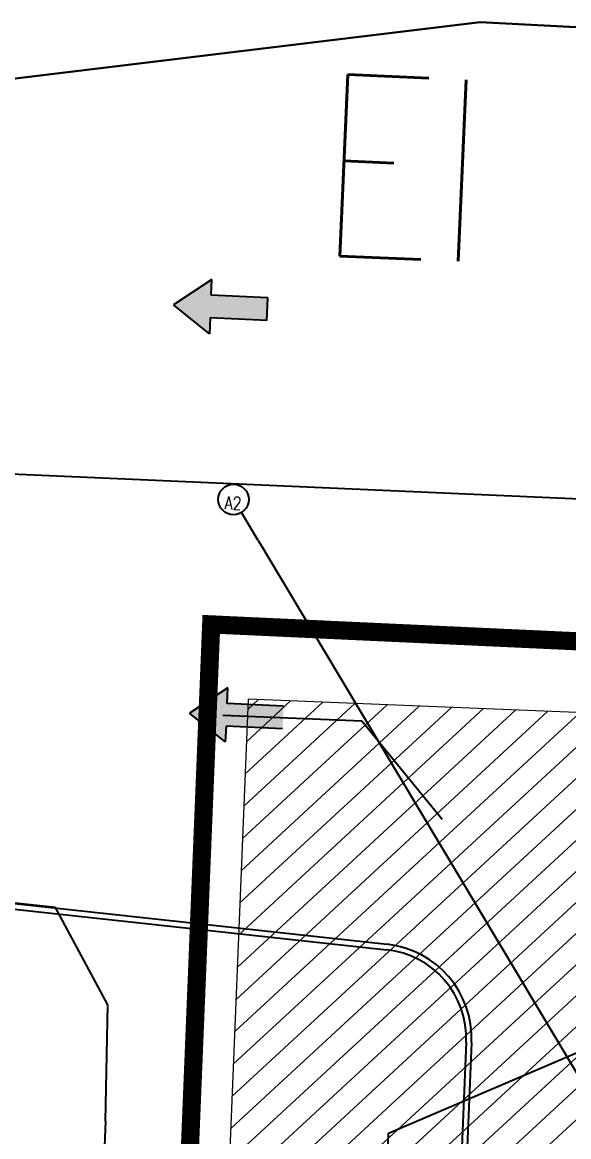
# Model space of a CAD drawing. Extents: x -678889171 to 586587, y -792238163 to 335485.
# Drawn here: x -678799404 to -678784383, y -791928249 to -791897599 of the extents above; entities that cross this region are included whole.
import ezdxf
from ezdxf.enums import TextEntityAlignment as Align

# ---------------------------------------------------------------- set-up
doc = ezdxf.new("R2010")
doc.units = 0
doc.header["$MEASUREMENT"] = 0
doc.layers.get('0').update_dxf_attribs({"color": 8})
for name, color, linetype in [('A-FLOR-PATT', 252, 'Continuous'), ('A-SITE-PATT', 252, 'Continuous'), ('A-WALL', 252, 'Continuous'), ('XR-Axis$0$A-GRID-LINE-OUT', 252, 'Continuous')]:
    doc.layers.add(name, color=color, linetype=linetype)
doc.layers.add('BASEMENT3 LAYOUT$0$A-TABL-TEXT', color=252, linetype='Continuous', lineweight=30)
doc.layers.add('BASEMENT3 LAYOUT$0$HATCH2', color=252, linetype='Continuous', lineweight=15)
doc.styles.add('Ground floor Towers$0$$Bas01-Rname$0$EN-SC', font='swissc.ttf')
doc.styles.add('Ground floor Towers$0$$Bas01-Rname$0$EN-SCL', font='swisscl.ttf')
doc.styles.add('Ground floor Towers$0$04-Ground Floor$0$V2-lower ground$0$LEVEL  FOR LICENSE LOWER GR$0$$LG- LEVEL$0$AR-SR', font='sarb.shx')
doc.styles.add('MOD-E-TEXT', font='romans.shx', dxfattribs={"width": 0.8, "height": 1.8})
doc.styles.add('XR-Axis$0$MEDAD-E-TEXT', font='romans.shx', dxfattribs={"width": 0.8, "height": 1.8})

# ---------------------------------------------------------------- blocks, each defined once
blk = doc.blocks.new('A$C61C61320')
at = {"layer": 'BASEMENT3 LAYOUT$0$HATCH2'}
h = blk.add_hatch(dxfattribs=at)
h.set_pattern_fill('ANSI31', color=256, scale=5000, style=0)
h.set_pattern_definition([(45, (1320016.062358054, 343948.7931753235), (-441.9417382415922, 441.9417382415922), [])])
h.paths.add_polyline_path([(11086.00013759569, 20764.88754983409), (-87874.57371154218, 20764.88754983409), (-87874.57371154218, -14411.92520058152), (11086.00013759569, -14411.92520058152)])
at = {"layer": 'BASEMENT3 LAYOUT$0$A-TABL-TEXT', "const_width": 500}
blk.add_lwpolyline([(-88972.05171104963, 22775.97554144054), (13087.40149203665, 22211.71815820993), (12977.94017466274, -133203.5437077869), (15397.77637988678, -244279.008176838), (7656.957292334409, -250604.5168011433), (-62676.49176812707, -239864.7054035134), (-80695.52998699364, -235653.5139011407), (-118847.6494075342, -234162.0357504327), (-129624.8318891085, -222084.4801378573), (-129624.8318891085, -153058.7582305309), (-104567.4960696057, -152628.6520064768), (-88972.05156734609, -151257.049707202)], close=True, dxfattribs=at)
at = {"layer": 'BASEMENT3 LAYOUT$0$HATCH2'}
blk.add_lwpolyline([(11086.00013759569, 20764.88754983409), (-87874.57371154218, 20764.88754983409), (-87874.57371154218, -14411.92520058152), (11086.00013759569, -14411.92520058152)], close=True, dxfattribs=at)
blk = doc.blocks.new('2')
at = {"layer": 'BASEMENT3 LAYOUT$0$A-TABL-TEXT', "const_width": 500}
blk.add_lwpolyline([(28948.80459054373, 254973.3362460719), (131008.25779363, 254409.0788628413), (130898.7964762561, 98993.81699684449), (133318.6326814801, -12081.64747220662), (125577.8135939278, -18407.15609651199), (55244.36453346629, -7667.34469888208), (37225.32631459972, -3456.153196509345), (-926.7931059408002, -1964.675045801327), (-11703.97558751516, 10112.88056677405), (-11703.97558751516, 79138.60247410042), (13353.36023198767, 79568.70869815454), (28948.80473424727, 80940.3109974293)], close=True, dxfattribs=at)
blk = doc.blocks.new('*U154')
blk.add_circle((0, 0), 4.2)
at = {"layer": 'XR-Axis$0$A-GRID-LINE-OUT'}
blk.add_line((7.273059357486465, -11.01556206384761), (2.314155250109329, -3.504951565769696), dxfattribs=at)
at = {"style": 'XR-Axis$0$MEDAD-E-TEXT', "width": 0.8, "flags": 4}
for height, p in [(1.799999999999999, (-0.0692522248746208, 2.544295698152595)), (3.5, (-0.0692522248746208, -0.97607523254144))]:
    blk.add_attdef('00', text='', height=height, dxfattribs=at).set_placement(p, align=Align.MIDDLE_CENTER)
blk = doc.blocks.new('GR')
at = {"layer": 'A-FLOR-PATT'}
h = blk.add_hatch(color=256, dxfattribs=at)
h.dxf.hatch_style = 1
h.paths.add_polyline_path([(-1519.438637644053, 279613.7152374126), (-1521.04786029458, 279179.1660851128), (33.56237491965294, 279173.409051735), (31.25761535763741, 278551.0394132696), (-1523.352619826794, 278556.7964466475), (-1524.961842447519, 278122.2472943775), (-2543.705884099007, 278871.7641060837)])
h = blk.add_hatch(color=256, dxfattribs=at)
h.dxf.hatch_style = 1
h.paths.add_polyline_path([(-624.1373117760813, 268414.1626019923), (-627.5807751829852, 267979.6241135872), (926.9913097767567, 267967.3050390427), (922.0595154068724, 267344.9506735782), (-632.5125695121824, 267357.2697481409), (-635.9560329054948, 266922.7312597419), (-1651.527248561382, 267676.5415669903)])
for p, q in [((5560.78285821568, 286982.1590512926), (-15241.7839346173, 283609.5428814139)), ((-15241.7839346173, 283609.5428814139), (5560.78285821568, 286982.1590512926)), ((41067.39320376888, 286558.8131297306), (5560.78285821568, 286982.1590512926)), ((5560.78285821568, 286982.1590512926), (41067.39320376888, 286558.8131297306)), ((-1519.438637644053, 279613.7152374126, 306777.9999999569), (-2543.705884099007, 278871.7641060837, 306777.9999999569)), ((-1521.04786029458, 279179.1660851128, 306777.9999999569), (-1519.438637644053, 279613.7152374126, 306777.9999999569)), ((33.56237491965294, 279173.409051735, 306777.9999999569), (-1521.04786029458, 279179.1660851128, 306777.9999999569)), ((31.25761535763741, 278551.0394132696, 306777.9999999569), (33.56237491965294, 279173.409051735, 306777.9999999569)), ((-1524.961842447519, 278122.2472943775, 306777.9999999569), (-2543.705884099007, 278871.7641060837, 306777.9999999569)), ((-1523.352619826794, 278556.7964466475, 306777.9999999569), (-1524.961842447519, 278122.2472943775, 306777.9999999569)), ((31.25761535763741, 278551.0394132696, 306777.9999999569), (-1523.352619826794, 278556.7964466475, 306777.9999999569)), ((-36715.01679314248, 274156.8960700741), (141769.4030751762, 273524.707996313)), ((47.09330582199618, 272491.8610852635), (245.3918416721281, 272191.5239476904)), ((49525, 196905), (245.3918416806846, 272191.5239476775)), ((-624.1373117760813, 268414.1626019923, 306777.9999999569), (-1651.527248561382, 267676.5415669903, 306777.9999999569)), ((-627.5807751829852, 267979.6241135872, 306777.9999999569), (-624.1373117760813, 268414.1626019923, 306777.9999999569)), ((926.9913097767567, 267967.3050390427, 306777.9999999569), (-627.5807751829852, 267979.6241135872, 306777.9999999569)), ((-635.9560329054948, 266922.7312597419, 306777.9999999569), (-1651.527248561382, 267676.5415669903, 306777.9999999569)), ((-736.1822797596105, 267650.3196163763, 306777.9999999569), (3094.404428495793, 267650.3196163763, 306777.9999999569)), ((3094.404428495793, 267650.3196163763, 306777.9999999569), (5403.919225103018, 265037.2426888118, 306777.9999999569)), ((-632.5125695121824, 267357.2697481409, 306777.9999999569), (-635.9560329054948, 266922.7312597419, 306777.9999999569)), ((922.0595154068724, 267344.9506735782, 306777.9999999569), (-632.5125695121824, 267357.2697481409, 306777.9999999569)), ((-5115.503250021138, 262177.8667438425), (-26624.4621819715, 263623.6618671437)), ((-13973.49097722556, 262773.2854016572), (4040.13122516888, 261541.7656590792)), ((-13983.72199936557, 262623.6347211176), (4029.900203028868, 261392.1149785395)), ((-5115.503250021138, 262177.8667438425), (-7660.879962240462, 262329.2703511569)), ((-3568.958803075133, 259567.2966102421), (-5115.503250021138, 262177.8667438425)), ((-3568.958803075133, 259567.2966102421), (-5115.503250021138, 262177.8667438425)), ((-3505.522215138539, 256370.3123962845), (-3568.958803075133, 259567.2966102421)), ((-3505.522215138539, 256370.3123962845), (-3568.958803075133, 259567.2966102421)), ((4285.73937771246, 256354.3693902435), (10247.36302900226, 259194.2449932595)), ((4287.263117527589, 256355.6587855571), (10248.88678863016, 259195.5343468651)), ((6313.062955173926, 258939.8745598289), (6293.506709086563, 219140.9598198433)), ((6463.062837441568, 258939.5981095071), (6443.506727195374, 219140.9598198433)), ((-3505.522215138539, 256370.3123962845), (-2481.692313763895, 84127.40131058797)), ((5518.166476646962, 84174.95330901134), (4285.73937771246, 256354.3693902435)), ((5411.207674454898, 84113.37185683055), (4287.263117527589, 256355.6587855571))]:
    blk.add_line(p, q, dxfattribs=at)
for centre, radius, start, end in [((3863.075778141515, 258947.8012474732), 2600.000000000036, 359.8192284753871, 86.09523579971811), ((3863.06704218487, 258947.793114787), 2450.008709612211, 359.8148167526629, 86.09542665029537)]:
    blk.add_arc(centre, radius, start, end, dxfattribs=at)
ref = blk.add_blockref('*U154', (-680.2702583637438, 273593.5045739865), dxfattribs=dict(at, xscale=100, yscale=100, zscale=100))
ref.add_attrib('00', 'A2', dxfattribs={"layer": '0', "height": 353, "style": 'XR-Axis$0$MEDAD-E-TEXT', "width": 0.7999999999999999}).set_placement((-687.1954808511946, 273495.8970507323), align=Align.MIDDLE_CENTER)
at = {"layer": 'A-FLOR-PATT', "style": 'MOD-E-TEXT', "width": 0.8}
blk.add_text('El Mofatsheen Street', height=5000, rotation=359.7970603986705, dxfattribs=at).set_placement((1279.37607971557, 280402.9446014194))
blk.add_text('El Mofatsheen Street', height=5000, rotation=359.7970603986705, dxfattribs=at).set_placement((1279.37607971557, 280402.9446014194))
at = {"layer": 'A-FLOR-PATT', "style": 'Ground floor Towers$0$04-Ground Floor$0$V2-lower ground$0$LEVEL  FOR LICENSE LOWER GR$0$$LG- LEVEL$0$AR-SR', "flags": 12}
for tag, p in [('L', (30296.07288644527, 72859.53473235783)), ('P', (30237.50458115668, 72203.99769414036))]:
    blk.add_attdef(tag, text='', height=500, dxfattribs=at).set_placement(p, align=Align.RIGHT)
at = {"layer": 'A-FLOR-PATT'}
for tag, p, height, style in [('N', (85492.25876324323, 56633.4995742733), 250, 'Ground floor Towers$0$$Bas01-Rname$0$EN-SC'), ('N', (89389.48149106537, 56633.4995742733), 250, 'Ground floor Towers$0$$Bas01-Rname$0$EN-SC'), ('N', (94597.61363499537, 56633.4995742733), 250, 'Ground floor Towers$0$$Bas01-Rname$0$EN-SC'), ('AN', (85922.66280553787, 56313.08159666645), 200, 'Ground floor Towers$0$$Bas01-Rname$0$EN-SCL'), ('AN', (89819.88553336001, 56313.08159666645), 200, 'Ground floor Towers$0$$Bas01-Rname$0$EN-SCL'), ('AN', (95028.01767729002, 56313.08159666645), 200, 'Ground floor Towers$0$$Bas01-Rname$0$EN-SCL'), ('SN', (85299.47460008037, 56025.08594095582), 200, 'Ground floor Towers$0$$Bas01-Rname$0$EN-SCL'), ('F', (85927.04975899268, 56008.67972904726), 200, 'Ground floor Towers$0$$Bas01-Rname$0$EN-SCL'), ('SN', (89196.69732790251, 56025.08594095582), 200, 'Ground floor Towers$0$$Bas01-Rname$0$EN-SCL'), ('F', (89824.27248681482, 56008.67972904726), 200, 'Ground floor Towers$0$$Bas01-Rname$0$EN-SCL'), ('SN', (94404.82947183252, 56025.08594095582), 200, 'Ground floor Towers$0$$Bas01-Rname$0$EN-SCL'), ('F', (95032.40463074483, 56008.67972904726), 200, 'Ground floor Towers$0$$Bas01-Rname$0$EN-SCL')]:
    blk.add_attdef(tag, p, '', height=height, dxfattribs=dict(at, style=style))
at = {"layer": 'A-FLOR-PATT', "style": 'Ground floor Towers$0$$Bas01-Rname$0$EN-SCL', "width": 0.8}
for p in [(85305.16036184286, 56295.1433535593), (89202.383089665, 56295.1433535593), (94410.51523359501, 56295.1433535593)]:
    blk.add_attdef('FN', p, '', height=250, dxfattribs=at)

msp = doc.modelspace()

# ---------------------------------------------------------------- block references
at = {"layer": 'A-SITE-PATT', "rotation": 357.6731745000001}
for name, p in [('2', (-678833487.1858103, -792167746.3685482, -212772)), ('A$C61C61320', (-678706236.4347705, -791940527.995869, -212772))]:
    msp.add_blockref(name, p, dxfattribs=at)

# ---------------------------------------------------------------- next in the draw order: block references
at = {"layer": 'A-WALL', "rotation": 357.6731745000001}
msp.add_blockref('GR', (-678804025.0995113, -792184118.4910543, -212772), dxfattribs=at)

doc.saveas('drawing.dxf')
